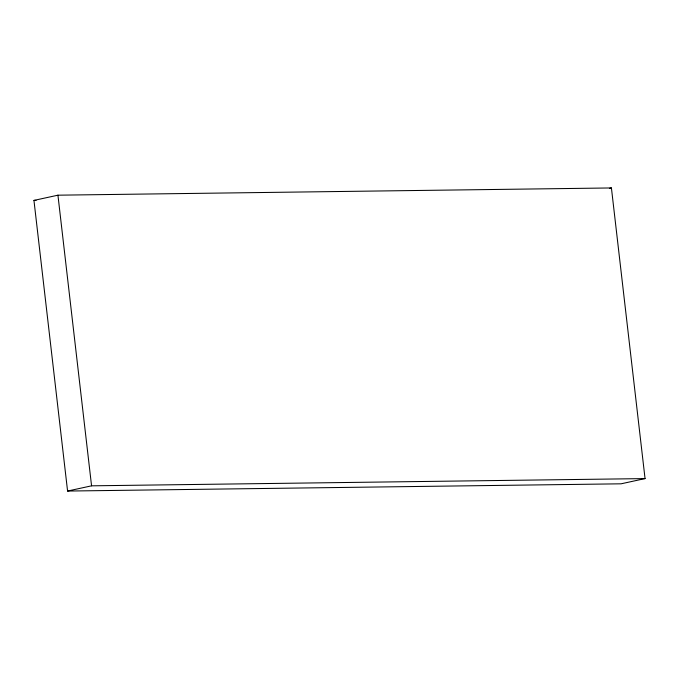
<?xml version="1.0" encoding="UTF-8"?>
<svg xmlns="http://www.w3.org/2000/svg" width="679" height="679" viewBox="0 0 679 679"><rect width="100%" height="100%" fill="white"/><g stroke="black" fill="none" stroke-linecap="round" stroke-linejoin="round"><path stroke-width="1.02" d="M33.95 200.407L57.936 195.187L611.423 187.947L645.05 478.593L621.064 483.813L67.577 491.053L33.95 200.407L36.072 200.381M609.419 188.389L611.423 187.947M67.577 491.053L91.563 485.825L645.05 478.593M57.936 195.187L91.563 485.825"/></g></svg>
